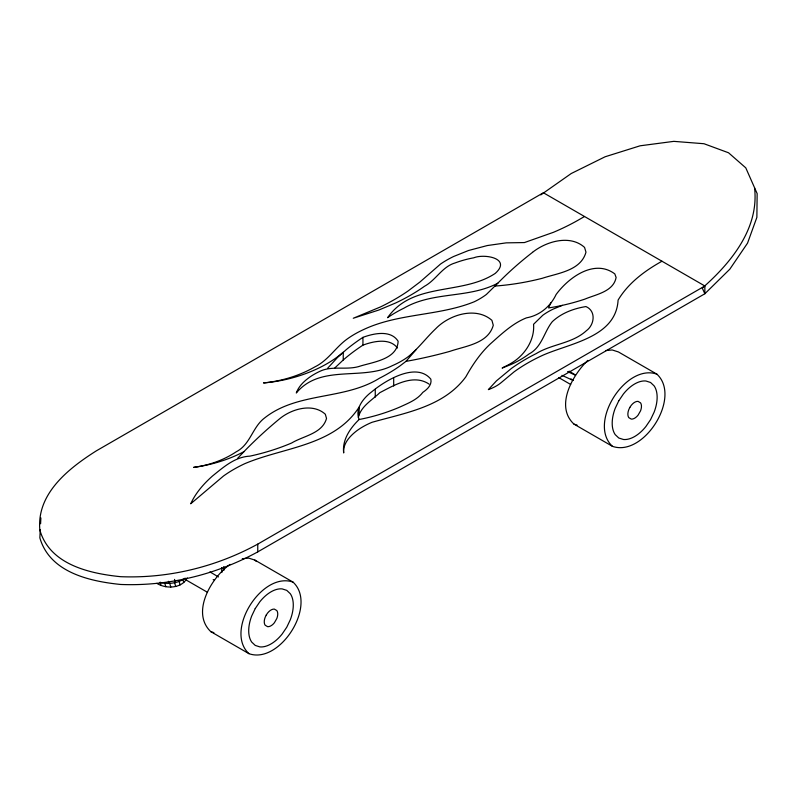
<?xml version="1.0" encoding="UTF-8"?>
<svg xmlns="http://www.w3.org/2000/svg" width="797" height="797" viewBox="0 0 797 797"><rect width="100%" height="100%" fill="white"/><g stroke="black" fill="none" stroke-linecap="round" stroke-linejoin="round"><path stroke-width="1.2" d="M754.57 187.972C759.212 228.58 730.889 262.94 702.277 288.125L704.857 293.754L257.76 551.883C215.957 574.757 168.257 586.373 120.596 584.46C89.344 581.282 49.793 572.356 39.85 537.845L40.278 529.646M40.587 523.788L40.886 517.94M358.331 417.459C361.061 406.062 372.06 400.214 379.84 392.662C394.236 385.22 413.414 373.534 429.115 384.124M187.225 577.875C181.796 588.634 166.135 589.172 156.8 583.344M550.996 302.561L548.565 307.931C560.909 306.018 573.083 303.059 584.928 299.104C596.266 294.332 613.491 291.632 616.111 277.456L614.806 273.889C594.512 258.646 568.689 277.346 556.107 294.511C550.428 306.496 539.738 315.482 526.488 317.844C512.73 323.253 501.303 334.172 490.265 343.975C480.262 353.39 472.521 364.807 465.886 376.762C443.929 406.779 405.324 412.846 372.02 422.3A73.732 42.57 0 0 0 356.229 431.197C349.594 436.407 342.8 443.879 343.676 452.945C342.043 439.924 350.182 428.109 359.128 419.511C373.255 416.791 387.103 412.577 400.303 406.859C408.373 403.103 417.239 399.725 422.789 392.403C427.122 389.494 432.123 384.961 430.848 379.173C416.313 361.529 385.16 380.597 371.96 391.636C363.651 397.823 354.635 408.532 359.128 419.511M327.736 368.134L337.569 357.435L346.247 349.654A235.374 135.888 0 0 1 362.934 337.37C373.723 333.335 390.869 329.649 398.131 341.265C397.364 358.959 374.062 361.898 360.423 366.032C347.253 370.605 332.578 365.345 320.125 371.213A72.069 41.603 0 0 0 310.043 376.911C304.255 380.996 298.716 386.147 296.295 392.991C320.623 363.731 361.938 381.096 392.323 365.664A84.382 48.717 0 0 0 408.333 356.588C418.485 348.389 426.246 337.689 435.71 328.733C449.229 314.676 475.939 306.257 491.918 320.344L493.283 325.276C488.073 343.716 465.528 345.948 449.906 351.347C435.421 355.392 420.746 358.75 405.942 361.39L399.994 365.893A173.268 100.033 0 0 1 379.462 378.226C344.095 400.273 297.729 391.735 264.654 417.927C252.41 427.033 250.477 444.477 236.271 451.76C223.559 460.267 208.724 465.348 193.611 467.371C211.105 465.03 228.271 459.889 243.912 451.68A666.491 384.802 0 0 1 279.548 418.843C291.513 408.911 312.623 402.684 325.325 414.231L326.521 418.455C322.297 433.648 303.577 435.81 291.642 443.002C278.193 448.711 264.196 453.085 249.909 456.133C234.995 456.86 223.499 467.142 212.4 476.088C203.594 483.899 195.644 492.994 190.712 503.784L223.459 476.038A140.003 80.836 0 0 1 244.589 463.764C283.523 447.127 333.794 446.24 359.148 407.068L359.148 414.838M405.942 361.39L416.263 349.445M532.565 252.33A497.378 287.159 0 0 0 497.876 283.144L486.379 294.462A79.949 46.156 0 0 1 474.305 301.744C438.918 316.11 398.55 313.091 363.581 329.569A103.999 60.044 0 0 0 346.974 339.153C335.437 347.522 327.995 360.563 314.815 366.919C299.144 375.925 281.441 381.125 263.498 382.939C282.556 381.384 301.326 376.383 318.591 368.144A129.722 74.898 0 0 0 337.888 356.548L343.238 352.224L343.238 359.985L334.929 367.845M237.576 458.395L243.912 451.68M587.797 360.383C572.644 374.979 554.712 406.191 573.97 424.114L612.435 446.32C643.707 457.398 681.853 397.155 656.897 374.162L618.432 351.955L612.196 349.963L605.69 350.57M343.238 359.985L346.247 357.425A235.374 135.888 0 0 1 362.934 345.141C373.514 341.216 389.603 337.649 397.494 348M532.545 252.32C546.334 241.342 570.124 234.338 584.56 247.409L585.974 252.171C580.903 270.741 557.98 273.092 542.269 278.292C526.817 282.248 511.036 284.898 495.136 286.043M230.074 564.386C211.673 577.128 190.523 612.445 210.806 631.652L248.953 653.67C279.966 664.658 317.794 604.913 293.037 582.119L254.901 560.092L248.724 558.119L242.268 558.717M540.794 194.896L571.24 173.517L605.112 156.77L640.101 145.801L673.834 141.358L703.99 143.729L728.538 152.775L745.783 167.858L757.15 193.601L756.871 217.362L747.536 243.145L729.803 269.207L704.857 293.754L704.857 285.984L543.375 192.754L96.278 450.883C68.721 468.327 36.403 493.602 39.85 530.075C49.793 564.585 89.344 573.511 120.596 576.689C168.257 578.602 215.957 566.986 257.76 544.112L704.857 285.984M185.203 578.124C178.159 583.284 168.665 584.48 160.307 582.428M661.968 261.227C644.833 270.781 628.315 282.995 618.093 300.09C616.081 337.28 570.044 343.188 542.946 355.193A174.792 100.92 0 0 0 514.045 371.89L501.592 382.271A42.869 24.747 0 0 1 489.747 389.105L488.352 389.623L496.441 380.866L511.495 368.383A197.825 114.21 0 0 1 536.192 353.599C552.032 343.886 572.256 343.607 586.303 330.775C594.423 324.947 596.415 311.089 585.944 306.566C573.72 308.519 561.477 313.072 552.331 321.639C543.933 331.99 542.109 347.064 528.989 353.988A103.57 59.795 0 0 1 511.315 364.378L502.12 368.084L504.063 366.959A69.459 40.099 0 0 0 515.739 360.214C526.687 351.975 534.737 338.297 533.562 324.289L542.807 315.243A71.869 41.494 0 0 1 553.267 309.057L562.343 305.361M584.5 216.505L579.688 219.285A220.241 127.151 0 0 1 553.377 232.335L524.426 242.567L506.254 242.856L487.316 245.546L468.546 250.497L453.593 256.504A104.965 60.602 0 0 0 440.532 264.046L419.889 282.058L408.064 290.995A222.652 128.546 0 0 1 380.348 306.994L353.27 318.252L378.834 310.033L395.362 303.099A198.304 114.489 0 0 0 424.482 286.282C436.009 280.036 442.245 266.646 455.087 262.95C461.144 260.679 467.411 258.955 473.777 257.8C484.456 253.466 511.953 258.397 495.286 273.371C462.121 295.478 412.647 281.55 387.591 317.704A125.129 72.248 0 0 1 403.89 308.19C432.92 291.174 468.516 298.716 497.896 283.154M213.148 579.688L214.413 579.688M656.897 374.162C625.625 363.083 587.469 423.327 612.435 446.32M573.97 424.114L577.088 425.11M293.037 582.119C262.034 571.13 224.196 630.875 248.953 653.67M210.806 631.652L213.895 632.639M567.564 371.611L575.484 375.228M561.945 375.337L573.272 380.498M558.846 377.658L570.662 384.473M185.92 579.867L207.469 592.301M209.96 571.917L218.468 576.938M569.178 371.163L575.504 375.018M570.981 378.914L573.093 380.199M254.901 560.092L256.415 561.526M182.862 579.309L183.798 582.577M178.857 580.565L180.122 584.918M174.523 579.399L175.46 582.617M174.423 582.089L175.689 586.453M169.542 582.707L170.797 587.07M168.386 581.292L169.004 583.434M164.859 583.464L165.806 586.731M160.087 582.199L161.024 585.466M223.808 566.547L223.947 570.253M221.705 567.633L221.885 572.535M393.688 378.266L393.688 386.037M375.257 389.305L375.257 397.065M362.934 337.37L362.934 345.141M257.76 544.112L257.76 551.883M255.239 608.559L251.693 616.011A32.259 18.62 -60 0 0 251.693 642.063L255.239 645.421L259.852 646.895A31.193 18.012 -60 0 0 282.138 634.033L286.761 627.219L290.297 619.777A32.259 18.62 -60 0 0 290.297 593.725L286.761 590.368L282.138 588.893A31.193 18.012 -60 0 0 259.852 601.755L255.239 608.559M266.228 615.065L265.152 617.326A9.773 5.639 -60 0 0 265.152 625.217L267.623 626.681A9.444 5.449 -60 0 0 274.377 622.776L276.848 618.462A9.773 5.639 -60 0 0 276.838 610.572L274.377 609.107A9.444 5.449 -60 0 0 267.623 613.003L266.228 615.065M618.771 400.831L615.204 408.343A32.528 18.779 -60 0 0 615.204 434.614L618.771 438.001L623.423 439.486A31.452 18.162 -60 0 0 645.899 426.515L650.561 419.65L654.128 412.149A32.528 18.779 -60 0 0 654.128 385.868L650.561 382.48L645.899 380.996A31.452 18.162 -60 0 0 623.423 393.967L618.771 400.831M629.849 407.397L628.773 409.668A9.853 5.689 -60 0 0 628.773 417.628L631.264 419.102A9.524 5.499 -60 0 0 638.068 415.167L640.559 410.814A9.853 5.689 -60 0 0 640.559 402.864L638.068 401.379A9.524 5.499 -60 0 0 631.264 405.314L629.849 407.397"/></g></svg>
